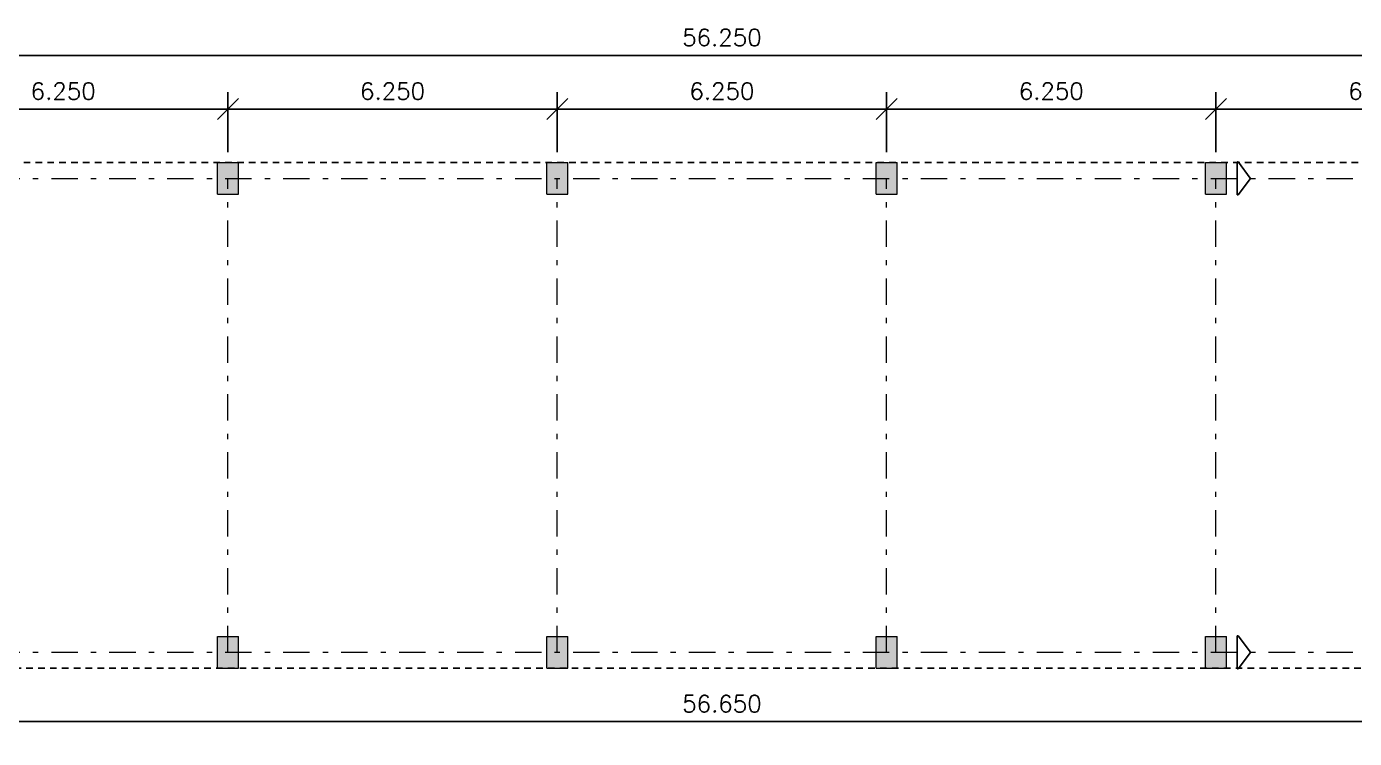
# Model space of a CAD drawing. Header units: inches. Extents: x 14 to 291, y -37 to 288.
# Drawn here: x 31.15 to 56.35, y -36.54 to -23.01 of the extents above; entities that cross this region are included whole.
import ezdxf

# ---------------------------------------------------------------- set-up
doc = ezdxf.new("R2010")
doc.units = ezdxf.units.IN
doc.header["$LTSCALE"] = 0.5
doc.header["$MEASUREMENT"] = 0
doc.header["$PDMODE"] = 98
for name, pattern in [('DASHDOTX2', [2, 1, -0.5, 0, -0.5]), ('HIDDEN', [0.375, 0.25, -0.125]), ('XKITLINE00', [0])]:
    doc.linetypes.add(name, pattern=pattern)
for name, color, linetype in [('DIM-COTAS', 9, 'Continuous'), ('EIXO', 12, 'DASHDOTX2'), ('PILAR', 3, 'Continuous'), ('SIMBOLOGIA', 1, 'Continuous'), ('TRACEJADO', 3, 'HIDDEN')]:
    doc.layers.add(name, color=color, linetype=linetype)
doc.styles.add('RS', font='romans.shx')
doc.dimstyles.new('LE-200', dxfattribs={"dimscale": 2, "dimtxt": 0.16, "dimasz": 0.2, "dimexe": 0.16, "dimexo": 0.1, "dimgap": 0.09, "dimtad": 1, "dimdec": 3, "dimzin": 4, "dimdsep": 46, "dimtxsty": 'RS', "dimblk1": 'OBLIQUE', "dimblk2": 'OBLIQUE', "dimsah": 1, "dimcen": 0.1, "dimdle": 0.16, "dimclrt": 3, "dimadec": 0, "dimazin": 0, "dimtfac": 1, "dimtdec": 3, "dimtix": 1, "dimtmove": 2, "dimatfit": 3, "dimldrblk": 'OBLIQUE', "dimfxl": 1, "dimtolj": 1, "dimtzin": 0, "dimarcsym": 0})

# ---------------------------------------------------------------- blocks, each defined once
blk = doc.blocks.new('_OBLIQUE')
at = {"color": 0, "linetype": 'ByBlock'}
blk.add_line((-0.5, -0.5), (0.5, 0.5), dxfattribs=at)
blk = doc.blocks.new('*D191')
at = {"layer": 'Defpoints', "color": 0}
for p in [(28.718, -24.582), (28.718, -25.6), (34.968, -25.6)]:
    blk.add_point(p, dxfattribs=at)
at = {"layer": 'DIM-COTAS', "color": 0, "lineweight": -2}
for p, q in [((28.718, -25.4), (28.718, -24.262)), ((34.968, -25.4), (34.968, -24.262)), ((35.288, -24.582), (28.398, -24.582))]:
    blk.add_line(p, q, dxfattribs=at)
at = {"layer": 'DIM-COTAS', "color": 0, "lineweight": -2, "xscale": 0.4, "yscale": 0.4, "zscale": 0.4, "rotation": 180}
blk.add_blockref('_OBLIQUE', (28.718, -24.582), dxfattribs=at)
at = {"layer": 'DIM-COTAS', "color": 0, "lineweight": -2, "xscale": 0.4, "yscale": 0.4, "zscale": 0.4}
blk.add_blockref('_OBLIQUE', (34.968, -24.582), dxfattribs=at)
at = {"layer": 'DIM-COTAS', "color": 3, "insert": (31.843, -24.242), "char_height": 0.32, "attachment_point": 5, "style": 'RS'}
blk.add_mtext('\\A1;6.250', dxfattribs=at)
blk = doc.blocks.new('*D192')
at = {"layer": 'Defpoints', "color": 0}
for p in [(34.968, -24.582), (34.968, -25.6), (41.218, -25.6)]:
    blk.add_point(p, dxfattribs=at)
at = {"layer": 'DIM-COTAS', "color": 0, "lineweight": -2}
for p, q in [((34.968, -25.4), (34.968, -24.262)), ((41.218, -25.4), (41.218, -24.262)), ((41.538, -24.582), (34.648, -24.582))]:
    blk.add_line(p, q, dxfattribs=at)
at = {"layer": 'DIM-COTAS', "color": 0, "lineweight": -2, "xscale": 0.4, "yscale": 0.4, "zscale": 0.4, "rotation": 180}
blk.add_blockref('_OBLIQUE', (34.968, -24.582), dxfattribs=at)
at = {"layer": 'DIM-COTAS', "color": 0, "lineweight": -2, "xscale": 0.4, "yscale": 0.4, "zscale": 0.4}
blk.add_blockref('_OBLIQUE', (41.218, -24.582), dxfattribs=at)
at = {"layer": 'DIM-COTAS', "color": 3, "insert": (38.093, -24.242), "char_height": 0.32, "attachment_point": 5, "style": 'RS'}
blk.add_mtext('\\A1;6.250', dxfattribs=at)
blk = doc.blocks.new('*D193')
at = {"layer": 'Defpoints', "color": 0}
for p in [(41.218, -24.582), (41.218, -25.6), (47.468, -25.6)]:
    blk.add_point(p, dxfattribs=at)
at = {"layer": 'DIM-COTAS', "color": 0, "lineweight": -2}
for p, q in [((41.218, -25.4), (41.218, -24.262)), ((47.468, -25.4), (47.468, -24.262)), ((47.788, -24.582), (40.898, -24.582))]:
    blk.add_line(p, q, dxfattribs=at)
at = {"layer": 'DIM-COTAS', "color": 0, "lineweight": -2, "xscale": 0.4, "yscale": 0.4, "zscale": 0.4, "rotation": 180}
blk.add_blockref('_OBLIQUE', (41.218, -24.582), dxfattribs=at)
at = {"layer": 'DIM-COTAS', "color": 0, "lineweight": -2, "xscale": 0.4, "yscale": 0.4, "zscale": 0.4}
blk.add_blockref('_OBLIQUE', (47.468, -24.582), dxfattribs=at)
at = {"layer": 'DIM-COTAS', "color": 3, "insert": (44.343, -24.242), "char_height": 0.32, "attachment_point": 5, "style": 'RS'}
blk.add_mtext('\\A1;6.250', dxfattribs=at)
blk = doc.blocks.new('*D194')
at = {"layer": 'Defpoints', "color": 0}
for p in [(47.468, -24.582), (47.468, -25.6), (53.718, -25.6)]:
    blk.add_point(p, dxfattribs=at)
at = {"layer": 'DIM-COTAS', "color": 0, "lineweight": -2}
for p, q in [((47.468, -25.4), (47.468, -24.262)), ((53.718, -25.4), (53.718, -24.262)), ((54.038, -24.582), (47.148, -24.582))]:
    blk.add_line(p, q, dxfattribs=at)
at = {"layer": 'DIM-COTAS', "color": 0, "lineweight": -2, "xscale": 0.4, "yscale": 0.4, "zscale": 0.4, "rotation": 180}
blk.add_blockref('_OBLIQUE', (47.468, -24.582), dxfattribs=at)
at = {"layer": 'DIM-COTAS', "color": 0, "lineweight": -2, "xscale": 0.4, "yscale": 0.4, "zscale": 0.4}
blk.add_blockref('_OBLIQUE', (53.718, -24.582), dxfattribs=at)
at = {"layer": 'DIM-COTAS', "color": 3, "insert": (50.593, -24.242), "char_height": 0.32, "attachment_point": 5, "style": 'RS'}
blk.add_mtext('\\A1;6.250', dxfattribs=at)
blk = doc.blocks.new('*D195')
at = {"layer": 'Defpoints', "color": 0}
for p in [(53.718, -24.582), (53.718, -25.6), (59.968, -25.6)]:
    blk.add_point(p, dxfattribs=at)
at = {"layer": 'DIM-COTAS', "color": 0, "lineweight": -2}
for p, q in [((53.718, -25.4), (53.718, -24.262)), ((59.968, -25.4), (59.968, -24.262)), ((60.288, -24.582), (53.398, -24.582))]:
    blk.add_line(p, q, dxfattribs=at)
at = {"layer": 'DIM-COTAS', "color": 0, "lineweight": -2, "xscale": 0.4, "yscale": 0.4, "zscale": 0.4, "rotation": 180}
blk.add_blockref('_OBLIQUE', (53.718, -24.582), dxfattribs=at)
at = {"layer": 'DIM-COTAS', "color": 0, "lineweight": -2, "xscale": 0.4, "yscale": 0.4, "zscale": 0.4}
blk.add_blockref('_OBLIQUE', (59.968, -24.582), dxfattribs=at)
at = {"layer": 'DIM-COTAS', "color": 3, "insert": (56.843, -24.242), "char_height": 0.32, "attachment_point": 5, "style": 'RS'}
blk.add_mtext('\\A1;6.250', dxfattribs=at)
blk = doc.blocks.new('*D198')
at = {"layer": 'Defpoints', "color": 0}
for p in [(16.218, -23.564), (16.218, -25.6), (72.468, -25.6)]:
    blk.add_point(p, dxfattribs=at)
at = {"layer": 'DIM-COTAS', "color": 0, "lineweight": -2}
for p, q in [((16.218, -25.4), (16.218, -23.244)), ((72.468, -25.4), (72.468, -23.244)), ((72.788, -23.564), (15.898, -23.564))]:
    blk.add_line(p, q, dxfattribs=at)
at = {"layer": 'DIM-COTAS', "color": 0, "lineweight": -2, "xscale": 0.4, "yscale": 0.4, "zscale": 0.4, "rotation": 180}
blk.add_blockref('_OBLIQUE', (16.218, -23.564), dxfattribs=at)
at = {"layer": 'DIM-COTAS', "color": 0, "lineweight": -2, "xscale": 0.4, "yscale": 0.4, "zscale": 0.4}
blk.add_blockref('_OBLIQUE', (72.468, -23.564), dxfattribs=at)
at = {"layer": 'DIM-COTAS', "color": 3, "insert": (44.343, -23.224), "char_height": 0.32, "attachment_point": 5, "style": 'RS'}
blk.add_mtext('\\A1;56.250', dxfattribs=at)
blk = doc.blocks.new('*D201')
at = {"layer": 'Defpoints', "color": 0}
for p in [(16.018, -35.2), (72.668, -35.2), (16.018, -36.218)]:
    blk.add_point(p, dxfattribs=at)
at = {"layer": 'DIM-COTAS', "color": 0, "lineweight": -2}
for p, q in [((16.018, -35.4), (16.018, -36.538)), ((72.668, -35.4), (72.668, -36.538)), ((72.988, -36.218), (15.698, -36.218))]:
    blk.add_line(p, q, dxfattribs=at)
at = {"layer": 'DIM-COTAS', "color": 0, "lineweight": -2, "xscale": 0.4, "yscale": 0.4, "zscale": 0.4, "rotation": 180}
blk.add_blockref('_OBLIQUE', (16.018, -36.218), dxfattribs=at)
at = {"layer": 'DIM-COTAS', "color": 0, "lineweight": -2, "xscale": 0.4, "yscale": 0.4, "zscale": 0.4}
blk.add_blockref('_OBLIQUE', (72.668, -36.218), dxfattribs=at)
at = {"layer": 'DIM-COTAS', "color": 3, "insert": (44.343, -35.878), "char_height": 0.32, "attachment_point": 5, "style": 'RS'}
blk.add_mtext('\\A1;56.650', dxfattribs=at)
blk = doc.blocks.new('ap')
at = {"layer": 'SIMBOLOGIA', "color": 3}
blk.add_lwpolyline([(0.228, 0.307), (0.45, 0.006, -0.263569), (0.45, -0.009), (0.228, -0.307, -0.770582), (0.2, -0.3), (0.2, 0.3, -0.770582)], format="xyb", close=True, dxfattribs=at)

msp = doc.modelspace()

# ---------------------------------------------------------------- hatches: boundary and pattern name
at = {"layer": 'PILAR'}
for points in [[(34.7679, -25.6), (35.1679, -25.6), (35.1679, -26.2), (34.7679, -26.2)], [(41.0179, -25.6), (41.4179, -25.6), (41.4179, -26.2), (41.0179, -26.2)], [(47.2679, -25.6), (47.6679, -25.6), (47.6679, -26.2), (47.2679, -26.2)], [(53.5179, -25.6), (53.9179, -25.6), (53.9179, -26.2), (53.5179, -26.2)], [(34.7679, -34.6), (35.1679, -34.6), (35.1679, -35.2), (34.7679, -35.2)], [(41.0179, -34.6), (41.4179, -34.6), (41.4179, -35.2), (41.0179, -35.2)], [(47.2679, -34.6), (47.6679, -34.6), (47.6679, -35.2), (47.2679, -35.2)], [(53.5179, -34.6), (53.9179, -34.6), (53.9179, -35.2), (53.5179, -35.2)]]:
    msp.add_hatch(color=1, dxfattribs=at).paths.add_polyline_path(points, flags=17)

# ---------------------------------------------------------------- linework, layer by layer
at = {"layer": 'EIXO', "lineweight": 0}
for p, q in [((16.2179, -25.9), (72.4679, -25.9)), ((34.9679, -34.9), (34.9679, -25.9)), ((41.2179, -34.9), (41.2179, -25.9)), ((47.4679, -34.9), (47.4679, -25.9)), ((53.7179, -34.9), (53.7179, -25.9)), ((16.2179, -34.9), (72.4679, -34.9))]:
    msp.add_line(p, q, dxfattribs=at)
at = {"layer": 'PILAR', "color": 3, "linetype": 'XKITLINE00', "lineweight": 0}
for p, q in [((34.7679, -26.2), (34.7679, -25.6)), ((34.7679, -25.6), (35.1679, -25.6)), ((35.1679, -26.2), (35.1679, -25.6)), ((41.0179, -26.2), (41.0179, -25.6)), ((41.0179, -25.6), (41.4179, -25.6)), ((41.4179, -26.2), (41.4179, -25.6)), ((47.2679, -26.2), (47.2679, -25.6)), ((47.2679, -25.6), (47.6679, -25.6)), ((47.6679, -26.2), (47.6679, -25.6)), ((53.5179, -26.2), (53.5179, -25.6)), ((53.5179, -25.6), (53.9179, -25.6)), ((53.9179, -26.2), (53.9179, -25.6)), ((34.7679, -26.2), (35.1679, -26.2)), ((41.0179, -26.2), (41.4179, -26.2)), ((47.2679, -26.2), (47.6679, -26.2)), ((53.5179, -26.2), (53.9179, -26.2)), ((34.7679, -35.2), (34.7679, -34.6)), ((34.7679, -34.6), (35.1679, -34.6)), ((35.1679, -35.2), (35.1679, -34.6)), ((41.0179, -35.2), (41.0179, -34.6)), ((41.0179, -34.6), (41.4179, -34.6)), ((41.4179, -35.2), (41.4179, -34.6)), ((47.2679, -35.2), (47.2679, -34.6)), ((47.2679, -34.6), (47.6679, -34.6)), ((47.6679, -35.2), (47.6679, -34.6)), ((53.5179, -35.2), (53.5179, -34.6)), ((53.5179, -34.6), (53.9179, -34.6)), ((53.9179, -35.2), (53.9179, -34.6)), ((34.7679, -35.2), (35.1679, -35.2)), ((41.0179, -35.2), (41.4179, -35.2)), ((47.2679, -35.2), (47.6679, -35.2)), ((53.5179, -35.2), (53.9179, -35.2))]:
    msp.add_line(p, q, dxfattribs=at)
at = {"layer": 'TRACEJADO'}
msp.add_lwpolyline([(16.0179, -25.6), (72.6679, -25.6), (72.6679, -35.2), (16.0179, -35.2)], close=True, dxfattribs=at)

# ---------------------------------------------------------------- block references
at = {"layer": 'SIMBOLOGIA'}
for p in [(53.9179, -25.9), (53.9179, -34.9)]:
    msp.add_blockref('ap', p, dxfattribs=at)

# ---------------------------------------------------------------- dimensions: what is measured, and where the dimension line sits
at = {"layer": 'DIM-COTAS'}
for base, p1, p2, picture, middle in [((16.2179, -23.5642), (72.4679, -25.6), (16.2179, -25.6), '*D198', (44.3429, -23.2242)), ((28.7179, -24.5821), (34.9679, -25.6), (28.7179, -25.6), '*D191', (31.8429, -24.2421)), ((34.9679, -24.5821), (41.2179, -25.6), (34.9679, -25.6), '*D192', (38.0929, -24.2421)), ((41.2179, -24.5821), (47.4679, -25.6), (41.2179, -25.6), '*D193', (44.3429, -24.2421)), ((47.4679, -24.5821), (53.7179, -25.6), (47.4679, -25.6), '*D194', (50.5929, -24.2421)), ((53.7179, -24.5821), (59.9679, -25.6), (53.7179, -25.6), '*D195', (56.8429, -24.2421)), ((16.0179, -36.2179), (72.6679, -35.2), (16.0179, -35.2), '*D201', (44.3429, -35.8779))]:
    dim = msp.add_linear_dim(base=base, p1=p1, p2=p2, dimstyle='LE-200', dxfattribs=at)
    dim.commit()
    dim.dimension.update_dxf_attribs({"geometry": picture, "text_midpoint": middle})

doc.saveas('drawing.dxf')
